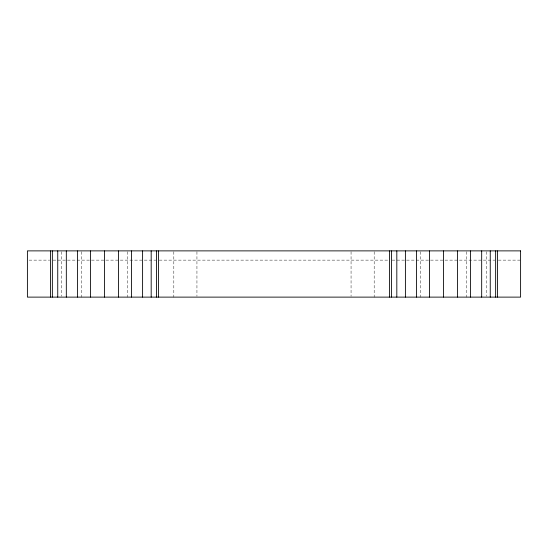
<?xml version="1.0" encoding="UTF-8"?>
<svg xmlns="http://www.w3.org/2000/svg" width="548" height="548" viewBox="0 0 548 548"><rect width="100%" height="100%" fill="white"/><g stroke="black" fill="none" stroke-linecap="round" stroke-linejoin="round"><path stroke-width="0.41" stroke-dasharray="2.74 2.06" d="M29.113 260.129L49.663 260.129M53.088 260.129L155.838 260.129M159.263 260.129L388.738 260.129M392.163 260.129L494.913 260.129M498.338 260.129L520.6 260.129M486.508 251.738L486.508 296.263M466.656 251.724L466.656 297.119M420.419 251.724L420.419 297.119M374.181 251.724L374.181 297.119M351.062 251.724L351.062 296.276M196.938 251.724L196.938 296.276M173.819 251.724L173.819 297.119M127.581 251.724L127.581 297.119M81.344 251.724L81.344 297.119M61.492 251.724L61.492 296.276"/><path stroke-width="0.82" d="M497.481 250.881L497.481 297.119M495.645 250.881L495.645 297.119M490.255 250.881L490.255 297.119M481.678 250.881L481.678 297.119M470.506 250.881L470.506 297.119M457.498 250.881L457.498 297.119M443.538 250.881L443.538 297.119M429.577 250.881L429.577 297.119M416.562 250.881L416.562 297.119M405.397 250.881L405.397 297.119M396.82 250.881L396.82 297.119M391.43 250.881L391.43 297.119M389.594 250.881L389.594 297.119M158.406 250.881L158.406 297.119M156.57 250.881L156.57 297.119M151.179 250.881L151.179 297.119M142.603 250.881L142.603 297.119M131.438 250.881L131.438 297.119M118.423 250.881L118.423 297.119M104.463 250.881L104.463 297.119M90.502 250.881L90.502 297.119M77.494 250.881L77.494 297.119M66.322 250.881L66.322 297.119M57.745 250.881L57.745 297.119M52.355 250.881L52.355 297.119M50.519 250.881L50.519 297.119M520.6 250.881L27.4 250.881L27.4 297.119L520.6 297.119L520.6 250.881"/></g></svg>
